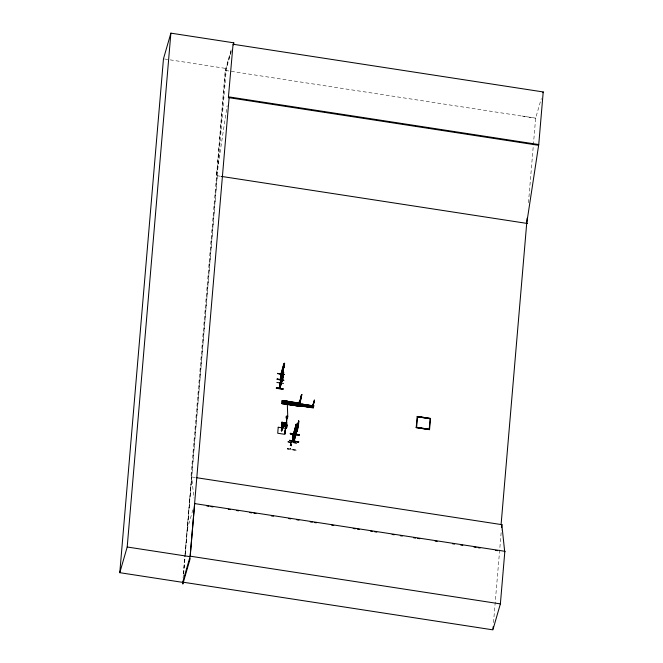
<?xml version="1.0" encoding="UTF-8"?>
<svg xmlns="http://www.w3.org/2000/svg" width="663" height="663" viewBox="0 0 663 663"><rect width="100%" height="100%" fill="white"/><g stroke="black" fill="none" stroke-linecap="round" stroke-linejoin="round"><path stroke-width="0.5" stroke-dasharray="3.31 2.49" d="M183.668 573.926L185.201 555.362M185.292 554.326L191.673 476.946L193.919 498.046M220.348 176.242L216.552 175.662L225.238 70.427L231.18 49.858M231.097 51.043L225.495 70.469L190.944 476.838L195.759 477.575M183.369 574.108L226.356 68.513L231.205 51.714M183.087 578.02L183.344 574.929M183.436 573.893L185.01 555.329M185.101 554.301L217.282 175.77M287.361 449.058L287.452 448.536L296.336 449.904L296.253 450.426L287.361 449.058L287.452 448.536M296.85 443.398L287.957 442.055L288.049 441.541L290.021 441.848M290.087 445.826L290.319 444.649L291.712 444.865L291.48 446.033L290.087 445.826L290.999 442.826M290.328 445.155L290.361 444.691M290.908 442.287L290.336 449.017M291.281 442.345L290.709 449.042M290.137 445.287L291.521 445.503L291.438 445.992L292.333 442.569M291.48 446.033L291.521 445.503M291.662 444.89L291.621 445.354L290.278 445.18M528.461 202.737L533.276 146.017M533.367 144.99L535.646 118.171L541.298 98.58M493.496 622.632L501.385 529.812M216.552 175.662L227.144 105.699M187.14 529.762L193.14 508.969M287.957 442.055L288.049 441.541M290.179 445.337L291.032 442.37M296.253 450.426L287.386 448.752M164.482 58.99L226.356 68.513M225.495 70.469L535.646 118.171L522.162 116.025M293.966 442.486L296.925 442.942M287.982 441.757L291.935 442.37M292.922 442.511L296.875 443.124L292.217 442.494M288.015 441.84L291.969 442.445"/><path stroke-width="0.99" d="M276.836 382.435L283.499 383.438M277.582 373.609L284.253 374.62M286.101 424.013L286.64 422.033L286.292 422.596M286.3 425.323L286.424 423.756M313.74 406.046L313.334 406.925L313.508 405.864L301.425 404.057L301.317 405.947L313.367 407.513M299.643 403.245L300.14 403.692L300.546 402.54L298.715 402.275L298.325 405.681L298.532 404.803L300.364 405.068L300.206 405.607L287.104 403.833M300.372 403.535L300.571 403.319M286.383 423.325L285.877 425.373L286.259 422.779L285.886 424.511M282.562 422.455L282.198 424.585L282.562 422.455L283.582 422.613L283.325 423.524L284.899 425.978L285.247 422.87L284.236 422.712L283.863 424.842L284.883 424.991L285.654 423.35L281.642 426.052L285.62 423.732L281.642 426.052L282.04 422.058L284.866 426.359L283.631 425.033M286.681 417.698L286.656 422.339M313.019 405.822C313.475 406.908 314.37 404.878 312.397 405.35L312.29 405.706M313.541 405.938L301.425 404.057L301.383 404.687L312.43 406.286M286.101 423.947L287.038 417.781M282.14 403.203L300.148 406.054L300.182 405.35L282.115 402.756L282.073 403.286L300.107 406.32L282.04 403.701L282.339 400.46L284.17 400.725L283.979 403.469M287.742 416.397L287.228 401.165L285.397 400.9L285.198 403.643M290.493 404.413L290.692 401.67L288.861 401.405L288.662 404.148M298.532 404.803L300.347 405.284C299.784 407.869 300.588 400.924 300.256 404.049M298.715 402.275L300.546 402.54M300.19 405.483L300.53 402.748M302.709 404.173L302.577 406.005M312.397 405.35L313.624 405.383L313.367 407.662L301.35 405.831M182.988 582.18L182.839 584.037L190.19 558.561M182.731 582.147L492.882 629.85L500.374 603.894L504.85 551.301L194.698 503.59L190.223 556.191L182.673 582.354L119.788 572.683L163.471 58.833L170.88 33.15L233.774 42.822L233.6 44.852M119.788 572.683L127.197 547L170.88 33.15M538.53 145.296L228.379 97.594L233.061 44.247L543.212 91.95L538.746 144.551L526.704 223.365M229.108 97.701L190.082 556.671L127.197 547M276.413 387.797L283.076 388.816L283.002 389.297L276.33 388.303L276.413 387.78L283.076 388.841M277.167 378.971C283.996 382.211 287.991 379.592 277.101 379.219M280.035 383.015L279.537 388.468L283.225 375.565M280.3 379.592L280.789 374.189M280.897 373.816L281.021 374.23M281.145 373.932L280.548 379.7L280.847 374.371M280.424 382.717L279.836 388.518L283.068 377.363M282.131 377.28C283.333 371.023 280.689 383.993 282.098 380.728M282.455 372.664L283.225 366.573M282.546 377.918L283.366 373.882L283.167 376.385M283.292 369.1L284.12 365.064L282.844 371.976M282.993 372.797L280.292 383.554M283.292 369.332L283.565 368.877L280.325 379.667L283.971 366.738M280.731 374.802L283.747 363.97M284.162 364.625L284.278 363.365L283.996 367.559M283.25 376.385L282.993 377.396L283.457 372.001L280.267 383.106L279.844 388.419M279.952 388.046L283.151 376.46L283.607 372.2M284.195 364.161L284.236 364.642L284.618 363.274L284.394 365.056M281.833 424.527L283.217 424.743L283.582 422.613M283.863 424.842L284.236 422.712M284.991 423.781L284.899 425.978M285.654 423.35L284.866 426.359L282.04 422.058L281.725 425.779L284.883 424.991L285.247 422.87M286.358 423.98L286.449 422.008M289.739 440.812L289.83 440.298L289.739 440.812L298.69 441.964L289.822 440.331M292.714 440.771L293.286 434.05L290.336 433.817L290.427 433.304L299.311 434.663L299.22 435.185L295.474 434.605M292.516 437.05L292.466 437.58L293.858 437.795L294.09 436.619M292.698 436.411L292.656 436.942L294.041 437.157M293.436 436.229L293.087 440.796M293.85 432.947L293.883 432.491M293.817 437.754L293.85 437.298L293.858 437.795M293.999 437.108L294.041 436.652L292.739 436.453M294.331 439.818L295.814 434.679L296.419 429.226L295.955 434.696L294.471 439.834L294.803 434.34M294.471 439.834L294.936 434.364M294.994 433.337L294.96 433.793L293.659 433.594L293.701 433.138L293.61 433.619L295.002 433.834L295.192 433.171L295.242 432.632L293.85 432.425L293.808 432.956L295.69 433.246M295.002 433.834L295.184 432.69M296.038 424.85L295.988 425.381L297.38 425.596L297.621 424.395L296.228 424.179L292.458 437.431M292.424 437.887L296.228 424.179L297.563 424.453L297.38 425.596M295.698 433.096L295.134 433.121M293.717 438.086L298.665 420.964C299.361 423.682 295.333 440.456 297.314 426.118M297.339 425.547L297.372 425.091M296.85 431.596L297.239 427.03M297.505 425.033L298.077 424.85L297.546 424.776M296.709 431.572L298.193 426.433L298.665 420.964M298.632 442.18L298.715 441.666M416.207 427.594L417.201 416.43L430.536 418.477L429.541 429.641L416.207 427.594L429.541 429.641M416.604 427.345L417.549 416.787L430.138 418.726L429.193 429.284L416.604 427.345L429.193 429.284M504.85 551.301L504.709 551.782L501.825 524.657L501.095 524.541L527.143 218.21M492.974 628.822L493.148 626.759M501.568 527.748L501.833 524.582L501.104 524.466M300.405 403.427L282.256 400.527L282.189 401.496L285.198 401.927M313.5 406.005L313.151 405.847M314.444 400.527L314.32 400.071M282.223 400.958L299.286 403.427M282.123 402.905L285.131 403.336M300.107 406.311L282.048 403.643M300.538 403.643L282.214 401.082L285.231 401.662M301.408 404.48L313.458 406.079M276.355 388.046L283.018 389.073M283.772 380.247L277.117 379.153M286.433 426.781C286.283 430.942 287.701 423.218 286.375 423.756C285.587 433.801 287.485 415.776 286.341 425.447M300.389 400.319L299.129 404.911L301.184 395.91L298.988 404.886L300.753 399.963L301.781 394.535L300.447 400.344M314.287 400.162L313.616 403.833M314.328 401.264L312.679 406.966L313.872 401.488M286.283 424.776L284.792 433.585L286.101 424.743L284.974 433.619L285.363 430.751M282.123 423.524L282.098 423.359M286.706 426.79L286.391 428.149M312.77 405.748L313.806 401.819M286.557 423.79C285.231 428.464 286.764 419.861 286.806 425.754M289.002 402.54L288.952 402.963M290.452 402.913L289.441 403.469L289.085 402.408M286.623 425.721L286.822 425.207L286.532 428.207M305.925 405.391L306.372 405.971M306.704 405.971L306.405 405.226M313.781 401.48L313.848 401.214M284.427 364.965L280.557 379.642L280.606 379.095M280.366 383.173L280.109 382.65L280.399 383.181M279.852 387.971L279.96 387.54M279.977 388.104L280.292 383.388M233.202 44.802L233.774 42.822M194.557 504.071L194.698 503.59M284.551 363.266L283.217 369.995M279.985 383.62L283.532 372.009M283.648 373.128L283.764 372.705M283.35 375.159L283.673 373.791M282.753 425.256L281.22 430.577L281.642 431.025L283.681 425.397M281.709 430.27L282.993 425.837M281.642 431.025L283.184 425.704M290.336 433.817L290.427 433.304M301.11 396.035L301.756 394.526M301.275 396.109L301.715 394.584M300.099 404.836L300.646 402.897M295.93 430.933L296.419 429.226M297.811 424.411L298.798 420.98M303.497 404.38L303.389 406.121M304.723 404.563L304.615 406.303M299.311 434.663L295.3 434.273M312.406 405.209L312.14 407.48L312.281 406.9L313.508 407.074L313.367 407.662M313.367 406.361L313.624 405.383M313.334 406.925L313.698 405.632M417.201 416.43L430.536 418.477M417.549 416.787L430.138 418.726M542.997 92.696L543.212 91.95M300.314 403.311L300.298 403.808M312.588 406.958L313.616 403.916M281.717 381.399L282.024 380.719M283.441 424.817L285.62 423.732M282.463 378.822L283.441 372.987L283.491 373.46M290.203 403.311L289.043 403.013M306.173 405.176L306.008 405.872M289.524 402.292L290.344 402.698M282.256 400.543L299.344 403.063M287.245 401.952L299.286 403.701M285.198 401.869L282.189 401.488M287.212 402.159L299.253 403.908L287.203 402.217M301.4 404.413L313.657 406.187M312.273 407.041L313.5 407.215M287.145 403.576L299.179 405.375M313.4 407.43L301.334 405.516M285.098 403.543L282.082 403.112L299.146 405.64M228.594 96.839L538.746 144.551M221.367 176.399L527.433 223.481M281.046 374.57L280.432 379.236M296.187 424.71L298.068 425.008M283.325 423.524L283.971 423.624M282.463 423.674L283.482 423.831M284.129 423.93L285.148 424.088M290.361 433.511L293.328 433.975M290.394 433.602L299.286 434.969L295.275 434.547M290.344 433.784L293.303 434.24M289.764 440.514L298.657 441.881L289.797 440.597M196.778 477.733L501.825 524.657M206.839 505.96L208.886 506.275M210.933 506.59L212.98 506.905M228.337 509.267L230.384 509.582M236.525 510.527L238.572 510.841M249.835 512.574L251.882 512.889M253.929 513.203L255.976 513.518M271.324 515.88L273.371 516.195M288.728 518.557L290.775 518.872M296.916 519.817L298.963 520.132M310.226 521.864L312.273 522.179M314.32 522.494L316.367 522.809M331.724 525.171L333.771 525.486M353.213 528.477L355.26 528.792M357.307 529.107L359.354 529.422M370.617 531.154L372.664 531.469M374.711 531.784L376.758 532.099M392.115 534.461L394.162 534.776M400.303 535.721L402.35 536.035M413.604 537.768L415.651 538.083M417.698 538.397L419.754 538.712M435.102 541.074L437.149 541.389M452.506 543.751L454.553 544.066M460.694 545.011L462.741 545.326M474.004 547.058L476.051 547.373M478.098 547.688L480.145 548.003M495.493 550.365L497.54 550.68M190.223 556.191L500.374 603.894M290.121 402.325L290.402 402.855M281.013 374.28L284.344 363.44M283.499 424.063L284.866 426.359L283.706 424.743M286.822 417.019A0.845 0.497 4.9 0 1 286.184 416.289A0.845 0.497 4.9 0 1 287.485 416.182A0.845 0.497 4.9 0 1 287.452 416.961M287.195 401.297L286.996 404.04L287.195 401.297M305.809 404.72L305.676 406.552L305.809 404.72M307.027 404.894L306.894 406.726L307.027 404.894M277.598 373.393L284.294 374.504L277.598 373.393M278.228 427.245L277.714 433.237L284.933 434.348L285.455 428.356L278.228 427.245M282.587 377.661L282.769 378.192L282.587 377.661M301.292 406.121L301.35 405.565L313.4 407.306L313.334 407.911L301.292 406.121M286.325 418.104A0.845 0.497 4.9 0 0 287.684 417.872A0.845 0.497 4.9 0 0 286.549 417.267A0.845 0.497 4.9 0 0 286.325 418.104"/></g></svg>
